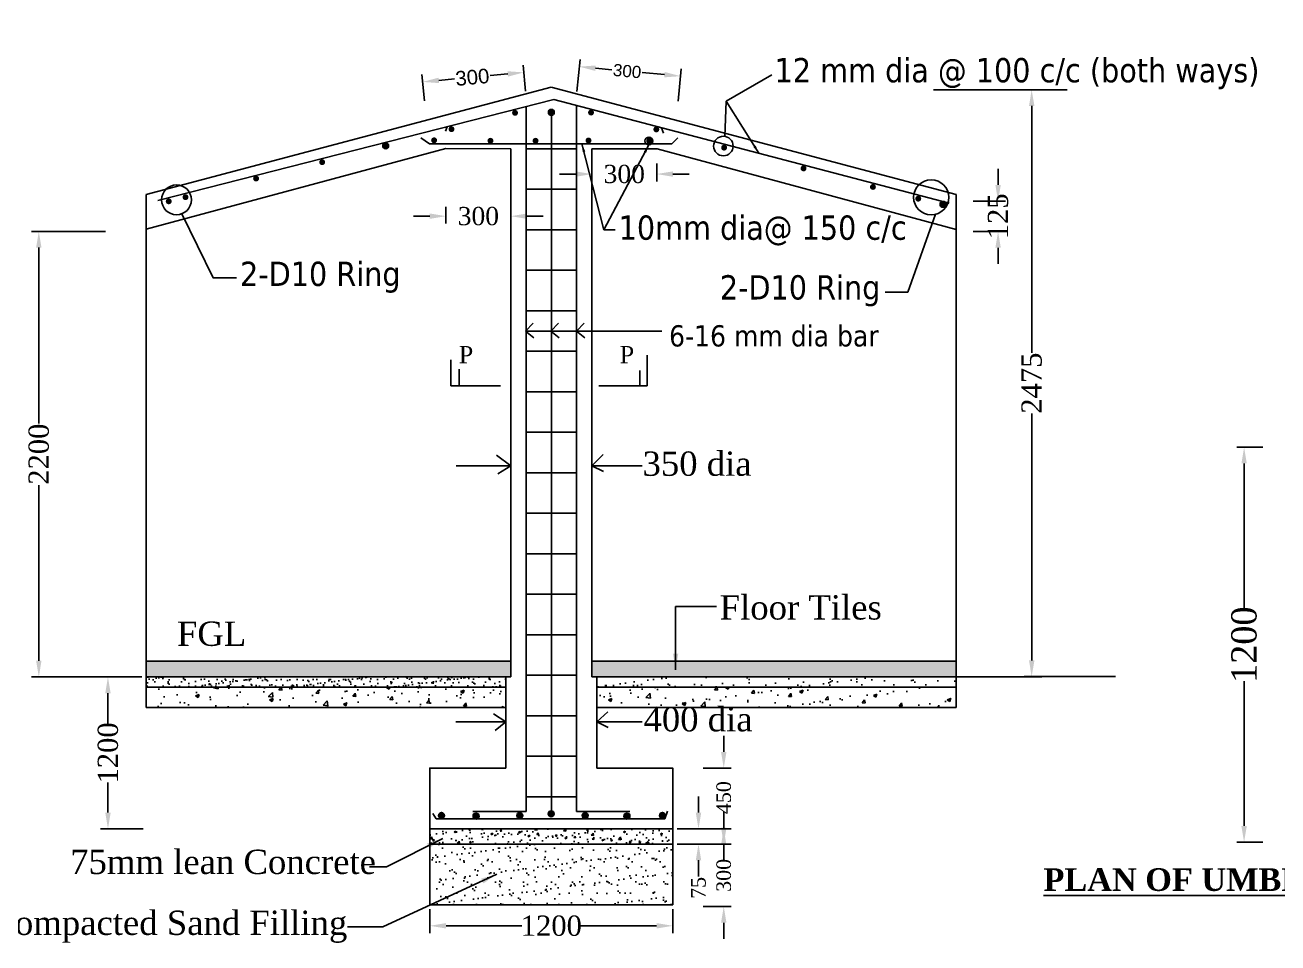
# Model space of a CAD drawing. Header units: metres. Extents: x -1354 to 3686, y -9962 to -7697.
# Drawn here: x 2947.9 to 3009.8, y -7804.3 to -7758.9 of the extents above; entities that cross this region are included whole.
import ezdxf

# ---------------------------------------------------------------- set-up
doc = ezdxf.new("R2010")
doc.units = ezdxf.units.M
doc.layers.add('sheet', color=1, linetype='Continuous', lineweight=15)
doc.styles.add('dim', font='isocp.shx')
doc.styles.get("Standard").update_dxf_attribs({"font": 'times.ttf'})
doc.dimstyles.new('Copy of STANDARD', dxfattribs={"dimtxt": 0.5, "dimasz": 0.4075, "dimexe": 0.364, "dimexo": 0.219, "dimgap": 0.09, "dimtad": 0, "dimdec": 0, "dimlfac": 1000, "dimzin": 0, "dimdsep": 46, "dimtxsty": 'Standard', "dimcen": 0.09, "dimclre": 256, "dimadec": 0, "dimazin": 0, "dimtfac": 1, "dimtdec": 0, "dimtofl": 0, "dimtmove": 0, "dimatfit": 3, "dimfxl": 1, "dimtolj": 1, "dimtzin": 0, "dimlwd": -1, "dimarcsym": 0})
doc.dimstyles.get("Standard").update_dxf_attribs({"dimtxt": 0.5, "dimasz": 0.4075, "dimexe": 0.364, "dimexo": 0.219, "dimgap": 0.09, "dimtad": 0, "dimdec": 0, "dimlfac": 1000, "dimzin": 0, "dimdsep": 46, "dimtxsty": 'Standard', "dimcen": 0.09, "dimadec": 0, "dimazin": 0, "dimtfac": 1, "dimtdec": 0, "dimtofl": 0, "dimtmove": 0, "dimatfit": 3, "dimfxl": 1, "dimtolj": 1, "dimtzin": 0, "dimarcsym": 0})
doc.dimstyles.new('STANDARD$0', dxfattribs={"dimscale": 0, "dimtxt": 8, "dimasz": 8, "dimexe": 4, "dimexo": 0, "dimgap": 2, "dimtad": 1, "dimdec": 0, "dimzin": 0, "dimdsep": 46, "dimtxsty": 'dim', "dimblk": 'DOTSMALL', "dimcen": 1, "dimclrd": 6, "dimclre": 6, "dimclrt": 256, "dimadec": 0, "dimazin": 0, "dimtfac": 1, "dimtdec": 0, "dimtix": 1, "dimtofl": 0, "dimtmove": 1, "dimatfit": 3, "dimldrblk": 'DOTSMALL', "dimfxl": 6, "dimtolj": 1, "dimtzin": 0, "dimarcsym": 0})

# ---------------------------------------------------------------- blocks, each defined once
blk = doc.blocks.new('*D918')
at = {"layer": 'Defpoints', "color": 0, "lineweight": -3}
for p in [(2952.144, -7769.123), (2948.627, -7791.123), (2953.917, -7791.123)]:
    blk.add_point(p, dxfattribs=at)
at = {"layer": 'sheet', "color": 0, "lineweight": -2}
for p, q in [((2951.925, -7769.123), (2948.263, -7769.123)), ((2948.627, -7769.923), (2948.627, -7778.599)), ((2948.627, -7790.323), (2948.627, -7781.648)), ((2953.698, -7791.123), (2948.263, -7791.123))]:
    blk.add_line(p, q, dxfattribs=at)
at = {"layer": 'sheet', "color": 0, "lineweight": -3}
for points in [[(2948.494, -7769.923), (2948.76, -7769.923), (2948.627, -7769.123)], [(2948.494, -7790.323), (2948.76, -7790.323), (2948.627, -7791.123)]]:
    blk.add_solid(points, dxfattribs=at)
at = {"layer": 'sheet', "color": 0, "lineweight": -3, "insert": (2948.627, -7780.123), "char_height": 0.5, "attachment_point": 5, "rotation": 90}
blk.add_mtext('\\A1;{\\H2x;2200}', dxfattribs=at)
blk = doc.blocks.new('*D919')
at = {"layer": 'Defpoints', "color": 0, "lineweight": -3}
for p in [(2997.656, -7762.123), (2999.627, -7762.123), (3002.008, -7791.107)]:
    blk.add_point(p, dxfattribs=at)
at = {"layer": 'sheet', "color": 0, "lineweight": -2}
for p, q in [((2999.408, -7762.123), (2997.292, -7762.123)), ((2997.656, -7762.923), (2997.656, -7775.113)), ((2997.656, -7790.307), (2997.656, -7778.117)), ((3001.789, -7791.107), (2997.292, -7791.107))]:
    blk.add_line(p, q, dxfattribs=at)
at = {"layer": 'sheet', "color": 0, "lineweight": -3}
for points in [[(2997.523, -7762.923), (2997.79, -7762.923), (2997.656, -7762.123)], [(2997.523, -7790.307), (2997.79, -7790.307), (2997.656, -7791.107)]]:
    blk.add_solid(points, dxfattribs=at)
at = {"layer": 'sheet', "color": 0, "lineweight": -3, "insert": (2997.656, -7776.615), "char_height": 0.5, "attachment_point": 5, "rotation": 90}
blk.add_mtext('\\A1;{\\H2x;2475}', dxfattribs=at)
blk = doc.blocks.new('*D920')
at = {"layer": 'Defpoints', "color": 0, "lineweight": -3}
for p in [(2994.539, -7767.627), (2995.996, -7767.627), (2994.539, -7769.127)]:
    blk.add_point(p, dxfattribs=at)
at = {"layer": 'sheet', "color": 0, "lineweight": -2}
for p, q in [((2995.996, -7766.827), (2995.996, -7766.027)), ((2994.758, -7767.627), (2996.36, -7767.627)), ((2994.758, -7769.127), (2996.36, -7769.127)), ((2995.996, -7769.927), (2995.996, -7770.727))]:
    blk.add_line(p, q, dxfattribs=at)
at = {"layer": 'sheet', "color": 0, "lineweight": -3}
for points in [[(2995.863, -7766.827), (2996.13, -7766.827), (2995.996, -7767.627)], [(2995.863, -7769.927), (2996.13, -7769.927), (2995.996, -7769.127)]]:
    blk.add_solid(points, dxfattribs=at)
at = {"layer": 'sheet', "color": 0, "lineweight": -3, "insert": (2995.996, -7768.377), "char_height": 0.5, "attachment_point": 5, "rotation": 90}
blk.add_mtext('\\A1;{\\H2x;125}', dxfattribs=at)
blk = doc.blocks.new('*D921')
at = {"layer": 'Defpoints', "color": 0, "lineweight": -3}
for p in [(2967.935, -7802.373), (2979.935, -7802.373), (2979.935, -7803.41)]:
    blk.add_point(p, dxfattribs=at)
at = {"layer": 'sheet', "color": 0, "lineweight": -2}
for p, q in [((2967.935, -7802.592), (2967.935, -7803.774)), ((2979.935, -7802.592), (2979.935, -7803.774)), ((2968.735, -7803.41), (2972.481, -7803.41)), ((2979.135, -7803.41), (2975.389, -7803.41))]:
    blk.add_line(p, q, dxfattribs=at)
at = {"layer": 'sheet', "color": 0, "lineweight": -3}
for points in [[(2968.735, -7803.277), (2968.735, -7803.544), (2967.935, -7803.41)], [(2979.135, -7803.277), (2979.135, -7803.544), (2979.935, -7803.41)]]:
    blk.add_solid(points, dxfattribs=at)
at = {"layer": 'sheet', "color": 0, "lineweight": -3, "insert": (2973.935, -7803.41), "char_height": 0.5, "attachment_point": 5}
blk.add_mtext('\\A1;{\\H2x;1200}', dxfattribs=at)
blk = doc.blocks.new('*D922')
at = {"layer": 'Defpoints', "color": 0, "lineweight": -3}
for p in [(2981.218, -7795.623), (2982.45, -7795.623), (2981.218, -7798.623)]:
    blk.add_point(p, dxfattribs=at)
at = {"layer": 'sheet', "color": 0, "lineweight": -2}
for p, q in [((2982.45, -7794.823), (2982.45, -7794.023)), ((2981.437, -7795.623), (2982.814, -7795.623)), ((2981.437, -7798.623), (2982.814, -7798.623)), ((2982.45, -7799.423), (2982.45, -7800.223))]:
    blk.add_line(p, q, dxfattribs=at)
at = {"layer": 'sheet', "color": 0, "lineweight": -3}
for points in [[(2982.317, -7794.823), (2982.583, -7794.823), (2982.45, -7795.623)], [(2982.317, -7799.423), (2982.583, -7799.423), (2982.45, -7798.623)]]:
    blk.add_solid(points, dxfattribs=at)
at = {"layer": 'sheet', "color": 0, "lineweight": -3, "insert": (2982.45, -7797.082), "char_height": 0.9, "attachment_point": 5, "rotation": 90}
blk.add_mtext('\\A1;{\\H0.8x;450}', dxfattribs=at)
blk = doc.blocks.new('*D924')
at = {"layer": 'Defpoints', "color": 0, "lineweight": -3}
for p in [(3008.145, -7779.78), (3009.286, -7779.78), (3009.286, -7799.28)]:
    blk.add_point(p, dxfattribs=at)
at = {"layer": 'sheet', "color": 0, "lineweight": -2}
for p, q in [((3009.067, -7779.78), (3007.781, -7779.78)), ((3008.145, -7780.58), (3008.145, -7787.735)), ((3008.145, -7798.48), (3008.145, -7791.324)), ((3009.067, -7799.28), (3007.781, -7799.28))]:
    blk.add_line(p, q, dxfattribs=at)
at = {"layer": 'sheet', "color": 0, "lineweight": -3}
for points in [[(3008.012, -7780.58), (3008.279, -7780.58), (3008.145, -7779.78)], [(3008.012, -7798.48), (3008.279, -7798.48), (3008.145, -7799.28)]]:
    blk.add_solid(points, dxfattribs=at)
at = {"layer": 'sheet', "color": 0, "lineweight": -3, "insert": (3008.145, -7789.53), "char_height": 0.5, "attachment_point": 5, "rotation": 90}
blk.add_mtext('\\A1;{\\H2.5x;1200}', dxfattribs=at)
blk = doc.blocks.new('*D925')
at = {"layer": 'Defpoints', "color": 0, "lineweight": -3}
for p in [(2953.935, -7791.123), (2952.042, -7798.623), (2953.995, -7798.623)]:
    blk.add_point(p, dxfattribs=at)
at = {"layer": 'sheet', "color": 0, "lineweight": -2}
for p, q in [((2953.716, -7791.123), (2951.678, -7791.123)), ((2952.042, -7791.923), (2952.042, -7793.42)), ((2952.042, -7797.823), (2952.042, -7796.327)), ((2953.776, -7798.623), (2951.678, -7798.623))]:
    blk.add_line(p, q, dxfattribs=at)
at = {"layer": 'sheet', "color": 0, "lineweight": -3}
for points in [[(2951.909, -7791.923), (2952.175, -7791.923), (2952.042, -7791.123)], [(2951.909, -7797.823), (2952.175, -7797.823), (2952.042, -7798.623)]]:
    blk.add_solid(points, dxfattribs=at)
at = {"layer": 'sheet', "color": 0, "lineweight": -3, "insert": (2952.042, -7794.873), "char_height": 0.5, "attachment_point": 5, "rotation": 90}
blk.add_mtext('\\A1;{\\H2x;1200}', dxfattribs=at)
blk = doc.blocks.new('*D926')
at = {"layer": 'Defpoints', "color": 0, "lineweight": -3}
for p in [(2981.244, -7799.372), (2982.45, -7799.372), (2981.218, -7802.461)]:
    blk.add_point(p, dxfattribs=at)
at = {"layer": 'sheet', "color": 0, "lineweight": -2}
for p, q in [((2982.45, -7798.572), (2982.45, -7797.772)), ((2981.463, -7799.372), (2982.814, -7799.372)), ((2981.437, -7802.461), (2982.814, -7802.461)), ((2982.45, -7803.261), (2982.45, -7804.061))]:
    blk.add_line(p, q, dxfattribs=at)
at = {"layer": 'sheet', "color": 0, "lineweight": -3}
for points in [[(2982.317, -7798.572), (2982.583, -7798.572), (2982.45, -7799.372)], [(2982.317, -7803.261), (2982.583, -7803.261), (2982.45, -7802.461)]]:
    blk.add_solid(points, dxfattribs=at)
at = {"layer": 'sheet', "color": 0, "lineweight": -3, "insert": (2982.45, -7800.92), "char_height": 0.9, "attachment_point": 5, "rotation": 90}
blk.add_mtext('\\A1;{\\H0.8x;300}', dxfattribs=at)
blk = doc.blocks.new('*D928')
at = {"layer": 'Defpoints', "color": 0, "lineweight": -3}
for p in [(2979.931, -7798.623), (2979.931, -7799.373), (2981.203, -7799.373)]:
    blk.add_point(p, dxfattribs=at)
at = {"layer": 'sheet', "color": 0, "lineweight": -2}
for p, q in [((2981.203, -7797.823), (2981.203, -7797.023)), ((2980.15, -7798.623), (2981.567, -7798.623)), ((2980.15, -7799.373), (2981.567, -7799.373)), ((2981.203, -7800.173), (2981.203, -7800.973))]:
    blk.add_line(p, q, dxfattribs=at)
at = {"layer": 'sheet', "color": 0, "lineweight": -3}
for points in [[(2981.069, -7797.823), (2981.336, -7797.823), (2981.203, -7798.623)], [(2981.069, -7800.173), (2981.336, -7800.173), (2981.203, -7799.373)]]:
    blk.add_solid(points, dxfattribs=at)
at = {"layer": 'sheet', "color": 0, "lineweight": -3, "insert": (2981.203, -7801.54), "char_height": 0.9, "attachment_point": 5, "rotation": 90}
blk.add_mtext('\\A1;{\\H0.8x;75}', dxfattribs=at)
blk = doc.blocks.new('*D929')
at = {"layer": 'Defpoints', "color": 0, "lineweight": -3}
for p in [(2980.319, -7761.456), (2975.183, -7762.438), (2980.183, -7762.907)]:
    blk.add_point(p, dxfattribs=at)
at = {"layer": 'sheet', "color": 0, "lineweight": -2}
for p, q in [((2975.203, -7762.22), (2975.353, -7760.625)), ((2976.115, -7761.062), (2976.93, -7761.138)), ((2979.522, -7761.381), (2978.427, -7761.279)), ((2980.203, -7762.689), (2980.353, -7761.094))]:
    blk.add_line(p, q, dxfattribs=at)
at = {"layer": 'sheet', "color": 0, "lineweight": -3}
for points in [[(2976.128, -7760.929), (2976.103, -7761.195), (2975.319, -7760.987)], [(2979.535, -7761.249), (2979.51, -7761.514), (2980.319, -7761.456)]]:
    blk.add_solid(points, dxfattribs=at)
at = {"layer": 'sheet', "color": 0, "lineweight": -3, "insert": (2977.679, -7761.208), "char_height": 0.9, "attachment_point": 5, "rotation": 354.64443}
blk.add_mtext('\\A1;{\\fArial|b0|i0|c0|p34;\\H0.6667x;300}', dxfattribs=at)
blk = doc.blocks.new('*D930')
at = {"layer": 'Defpoints', "color": 0, "lineweight": -3}
for p in [(2972.578, -7761.271), (2972.685, -7762.42), (2967.685, -7762.888)]:
    blk.add_point(p, dxfattribs=at)
at = {"layer": 'sheet', "color": 0, "lineweight": -2}
for p, q in [((2967.665, -7762.67), (2967.544, -7761.376)), ((2971.781, -7761.346), (2970.916, -7761.427)), ((2972.665, -7762.202), (2972.544, -7760.909)), ((2968.374, -7761.664), (2969.156, -7761.591))]:
    blk.add_line(p, q, dxfattribs=at)
at = {"layer": 'sheet', "color": 0, "lineweight": -3}
for points in [[(2971.769, -7761.213), (2971.793, -7761.478), (2972.578, -7761.271)], [(2968.362, -7761.531), (2968.386, -7761.797), (2967.578, -7761.739)]]:
    blk.add_solid(points, dxfattribs=at)
at = {"layer": 'sheet', "color": 0, "lineweight": -3, "insert": (2970.036, -7761.509), "char_height": 0.9, "attachment_point": 5, "rotation": 5.33945}
blk.add_mtext('\\A1;{\\fArial|b0|i0|c0|p34;\\H0.8x;300}', dxfattribs=at)
blk = doc.blocks.new('*D959')
at = {"layer": 'Defpoints', "color": 0, "lineweight": -3}
for p in [(2968.731, -7767.693), (2971.935, -7767.634), (2968.731, -7768.369)]:
    blk.add_point(p, dxfattribs=at)
at = {"layer": 'sheet', "color": 0, "lineweight": -2}
for p, q in [((2968.731, -7767.912), (2968.731, -7768.733)), ((2971.935, -7767.853), (2971.935, -7768.733)), ((2967.931, -7768.369), (2967.131, -7768.369)), ((2972.735, -7768.369), (2973.535, -7768.369))]:
    blk.add_line(p, q, dxfattribs=at)
at = {"layer": 'sheet', "color": 0, "lineweight": -3}
for points in [[(2967.931, -7768.236), (2967.931, -7768.502), (2968.731, -7768.369)], [(2972.735, -7768.236), (2972.735, -7768.502), (2971.935, -7768.369)]]:
    blk.add_solid(points, dxfattribs=at)
at = {"layer": 'sheet', "color": 0, "lineweight": -3, "insert": (2970.333, -7768.369), "char_height": 0.9, "attachment_point": 5}
blk.add_mtext('\\A1;300', dxfattribs=at)
blk = doc.blocks.new('*D960')
at = {"layer": 'Defpoints', "color": 0, "lineweight": -3}
for p in [(2975.935, -7765.614), (2979.139, -7765.556), (2975.935, -7766.29)]:
    blk.add_point(p, dxfattribs=at)
at = {"layer": 'sheet', "color": 0, "lineweight": -2}
for p, q in [((2975.135, -7766.29), (2974.335, -7766.29)), ((2975.935, -7765.833), (2975.935, -7766.654)), ((2979.139, -7765.775), (2979.139, -7766.654)), ((2979.939, -7766.29), (2980.739, -7766.29))]:
    blk.add_line(p, q, dxfattribs=at)
at = {"layer": 'sheet', "color": 0, "lineweight": -3}
for points in [[(2975.135, -7766.157), (2975.135, -7766.424), (2975.935, -7766.29)], [(2979.939, -7766.157), (2979.939, -7766.424), (2979.139, -7766.29)]]:
    blk.add_solid(points, dxfattribs=at)
at = {"layer": 'sheet', "color": 0, "lineweight": -3, "insert": (2977.537, -7766.29), "char_height": 0.9, "attachment_point": 5}
blk.add_mtext('\\A1;300', dxfattribs=at)

msp = doc.modelspace()

# ---------------------------------------------------------------- hatches: boundary and pattern name
at = {"lineweight": -3, "ltscale": 0.2}
h = msp.add_hatch(dxfattribs=at)
h.set_pattern_fill('AR-SAND', color=0, scale=0.01, style=0)
h.set_pattern_definition([(37.5, (3700.79625, -7296.3686), (-0.01600031, 0.48941324), [0, -0.38608, 0, -0.4318, 0, -0.41275]), (7.5, (3700.79625, -7296.3686), (0.4495233, 0.7168251), [0, -0.20828, 0, -0.34798, 0, -0.13335]), (327.5, (3700.48383, -7296.3686), (0.79099237, 0.00143718), [0, -0.127, 0, -0.4572, 0, -0.5969]), (317.5, (3700.4838, -7296.3686), (0.76355645, 0.2229293), [0, -0.0635, 0, -0.29972, 0, -0.3429])])
h.paths.add_polyline_path([(2971.684793, -7791.123366), (2970.494692, -7791.123366), (2953.934793, -7791.123366), (2953.934793, -7791.626158), (2971.684793, -7791.626158)])
h = msp.add_hatch(dxfattribs=at)
h.set_pattern_fill('AR-CONC', color=0, scale=0.01, style=0)
h.set_pattern_definition([(50, (3700.7962, -7296.3686), (1.8218467, -0.1593909), [0.1905, -2.0955]), (355, (3700.7962, -7296.3686), (-0.3524283, 1.9105664), [0.1524, -1.6764]), (100.451, (3700.948, -7296.3819), (1.469425, 1.751167), [0.1619, -1.7809]), (46.1842, (3700.7962, -7295.8606), (2.7107904, -0.420423), [0.28575, -3.14325]), (96.6356, (3701.0221, -7295.8956), (2.374042, 2.4742556), [0.24285, -2.67135]), (351.184, (3700.7962, -7295.8606), (2.374046, 2.474251), [0.2286, -2.5146]), (21, (3701.0502, -7295.9876), (1.5161488, -1.0226552), [0.1905, -2.0955]), (326, (3701.0502, -7295.9876), (0.6180203, 1.8418797), [0.1524, -1.6764]), (71.4514, (3701.1766, -7296.0728), (2.134165, 0.8192286), [0.1619, -1.7809]), (37.5, (3700.79625, -7296.3686), (0.03088603, 0.8455504), [0, -1.65608, 0, -1.7018, 0, -1.68275]), (7.5, (3700.79625, -7296.3686), (0.6681966, 1.00180575), [0, -0.97028, 0, -1.61798, 0, -0.64135]), (327.5, (3700.2298, -7296.3686), (1.35590595, -0.05728744), [0, -0.635, 0, -1.9812, 0, -2.6289]), (317.5, (3699.9758, -7296.3686), (1.4812918, 0.2542649), [0, -0.8255, 0, -1.31572, 0, -1.8669])])
h.paths.add_polyline_path([(2953.934793, -7792.632158), (2971.684793, -7792.632158), (2971.684793, -7791.626158), (2953.934793, -7791.626158)])
h.paths.add_polyline_path([(2976.184793, -7791.626158), (2976.184793, -7792.632158), (2993.934793, -7792.632158), (2993.934793, -7791.626158)])
h = msp.add_hatch(dxfattribs=at)
h.set_pattern_fill('AR-SAND', color=0, scale=0.02, style=0)
h.set_pattern_definition([(37.5, (3700.79625, -7296.3686), (-0.0320006, 0.9788265), [0, -0.77216, 0, -0.8636, 0, -0.8255]), (7.5, (3700.7962, -7296.3686), (0.8990466, 1.4336502), [0, -0.41656, 0, -0.69596, 0, -0.2667]), (327.5, (3700.1714, -7296.3686), (1.5819847, 0.0028744), [0, -0.254, 0, -0.9144, 0, -1.1938]), (317.5, (3700.1714, -7296.3686), (1.527113, 0.4458586), [0, -0.127, 0, -0.59944, 0, -0.6858])])
h.paths.add_polyline_path([(2976.184793, -7791.123366), (2976.184793, -7791.626158), (2993.934793, -7791.626158), (2993.934793, -7791.123366)])
at = {"layer": 'sheet', "lineweight": -3}
h = msp.add_hatch(dxfattribs=at)
h.set_pattern_fill('AR-HBONE', color=0, scale=0.005, style=0)
h.set_pattern_definition([(45, (-72068.6225, -79477.04206), (7e-17, 0.7184204897), [1.524, -0.508]), (135, (-72068.2633, -79476.68285), (7e-17, 0.7184204897), [1.524, -0.508])])
h.paths.add_polyline_path([(2993.934793, -7790.337148), (2975.934793, -7790.337148), (2975.934793, -7791.123366), (2993.934793, -7791.123366)])
h.paths.add_polyline_path([(2971.934793, -7790.337148), (2953.934793, -7790.337148), (2953.934793, -7791.123366), (2971.934793, -7791.123366)])
h.paths.add_polyline_path([(3002.213559, -7749.380606), (3020.062181, -7749.380606), (3020.062181, -7748.623233), (3002.213559, -7748.623233)])
h = msp.add_hatch(color=0, dxfattribs=at)
h.paths.add_polyline_path([(2972.143298, -7763.268234), (2971.996761, -7763.268234, 0.414213562), (2972.143298, -7763.414772)])
h.paths.add_polyline_path([(2972.143298, -7763.121697, 0.414213562), (2971.996761, -7763.268234), (2972.143298, -7763.268234)])
h.paths.add_polyline_path([(2972.143298, -7763.121697), (2972.143298, -7763.268234), (2972.289836, -7763.268234, 0.414213562)])
h.paths.add_polyline_path([(2972.289836, -7763.268234), (2972.143298, -7763.268234), (2972.143298, -7763.414772, 0.414213562)])
h = msp.add_hatch(color=0, dxfattribs=at)
h.paths.add_polyline_path([(2973.935675, -7763.240356), (2973.789137, -7763.240356, 0.414213562), (2973.935675, -7763.386894)])
h.paths.add_polyline_path([(2973.935675, -7763.093818, 0.414213562), (2973.789137, -7763.240356), (2973.935675, -7763.240356)])
h.paths.add_polyline_path([(2973.935675, -7763.093818), (2973.935675, -7763.240356), (2974.082213, -7763.240356, 0.414213562)])
h.paths.add_polyline_path([(2974.082213, -7763.240356), (2973.935675, -7763.240356), (2973.935675, -7763.386894, 0.414213562)])
h = msp.add_hatch(color=0, dxfattribs=at)
h.paths.add_polyline_path([(2975.896568, -7763.253019), (2975.75003, -7763.253019, 0.414213562), (2975.896568, -7763.399557)])
h.paths.add_polyline_path([(2975.896568, -7763.106482, 0.414213562), (2975.75003, -7763.253019), (2975.896568, -7763.253019)])
h.paths.add_polyline_path([(2975.896568, -7763.106482), (2975.896568, -7763.253019), (2976.043105, -7763.253019, 0.414213562)])
h.paths.add_polyline_path([(2976.043105, -7763.253019), (2975.896568, -7763.253019), (2975.896568, -7763.399557, 0.414213562)])
h = msp.add_hatch(color=0, dxfattribs=at)
h.paths.add_polyline_path([(2968.14686, -7764.622523), (2968.000322, -7764.622523, 0.414213562), (2968.14686, -7764.76906)])
h.paths.add_polyline_path([(2968.14686, -7764.475985, 0.414213562), (2968.000322, -7764.622523), (2968.14686, -7764.622523)])
h.paths.add_polyline_path([(2968.14686, -7764.475985), (2968.14686, -7764.622523), (2968.293398, -7764.622523, 0.414213562)])
h.paths.add_polyline_path([(2968.293398, -7764.622523), (2968.14686, -7764.622523), (2968.14686, -7764.76906, 0.414213562)])
h = msp.add_hatch(color=0, dxfattribs=at)
h.paths.add_polyline_path([(2969.00552, -7764.071021), (2968.858982, -7764.071021, 0.414213562), (2969.00552, -7764.217559)])
h.paths.add_polyline_path([(2969.00552, -7763.924483, 0.414213562), (2968.858982, -7764.071021), (2969.00552, -7764.071021)])
h.paths.add_polyline_path([(2969.00552, -7763.924483), (2969.00552, -7764.071021), (2969.152058, -7764.071021, 0.414213562)])
h.paths.add_polyline_path([(2969.152058, -7764.071021), (2969.00552, -7764.071021), (2969.00552, -7764.217559, 0.414213562)])
h = msp.add_hatch(color=0, dxfattribs=at)
h.paths.add_polyline_path([(2979.121173, -7764.083724), (2978.974635, -7764.083724, 0.414213562), (2979.121173, -7764.230262)])
h.paths.add_polyline_path([(2979.121173, -7763.937186, 0.414213562), (2978.974635, -7764.083724), (2979.121173, -7764.083724)])
h.paths.add_polyline_path([(2979.121173, -7763.937186), (2979.121173, -7764.083724), (2979.267711, -7764.083724, 0.414213562)])
h.paths.add_polyline_path([(2979.267711, -7764.083724), (2979.121173, -7764.083724), (2979.121173, -7764.230262, 0.414213562)])
h = msp.add_hatch(color=0, dxfattribs=at)
h.paths.add_polyline_path([(2965.745876, -7764.903163), (2965.599339, -7764.903163, 0.414213562), (2965.745876, -7765.049701)])
h.paths.add_polyline_path([(2965.745876, -7764.756626, 0.414213562), (2965.599339, -7764.903163), (2965.745876, -7764.903163)])
h.paths.add_polyline_path([(2965.745876, -7764.756626), (2965.745876, -7764.903163), (2965.892414, -7764.903163, 0.414213562)])
h.paths.add_polyline_path([(2965.892414, -7764.903163), (2965.745876, -7764.903163), (2965.745876, -7765.049701, 0.414213562)])
h = msp.add_hatch(color=0, dxfattribs=at)
h.paths.add_polyline_path([(2970.929305, -7764.646013), (2970.782767, -7764.646013, 0.414213562), (2970.929305, -7764.792551)])
h.paths.add_polyline_path([(2970.929305, -7764.499476, 0.414213562), (2970.782767, -7764.646013), (2970.929305, -7764.646013)])
h.paths.add_polyline_path([(2970.929305, -7764.499476), (2970.929305, -7764.646013), (2971.075843, -7764.646013, 0.414213562)])
h.paths.add_polyline_path([(2971.075843, -7764.646013), (2970.929305, -7764.646013), (2970.929305, -7764.792551, 0.414213562)])
h = msp.add_hatch(color=0, dxfattribs=at)
h.paths.add_polyline_path([(2973.156822, -7764.646056), (2973.010285, -7764.646056, 0.414213562), (2973.156822, -7764.792593)])
h.paths.add_polyline_path([(2973.156822, -7764.499518, 0.414213562), (2973.010285, -7764.646056), (2973.156822, -7764.646056)])
h.paths.add_polyline_path([(2973.156822, -7764.499518), (2973.156822, -7764.646056), (2973.30336, -7764.646056, 0.414213562)])
h.paths.add_polyline_path([(2973.30336, -7764.646056), (2973.156822, -7764.646056), (2973.156822, -7764.792593, 0.414213562)])
h = msp.add_hatch(color=0, dxfattribs=at)
h.paths.add_polyline_path([(2975.773317, -7764.631957), (2975.626779, -7764.631957, 0.414213562), (2975.773317, -7764.778495)])
h.paths.add_polyline_path([(2975.773317, -7764.485419, 0.414213562), (2975.626779, -7764.631957), (2975.773317, -7764.631957)])
h.paths.add_polyline_path([(2975.773317, -7764.485419), (2975.773317, -7764.631957), (2975.919855, -7764.631957, 0.414213562)])
h.paths.add_polyline_path([(2975.919855, -7764.631957), (2975.773317, -7764.631957), (2975.773317, -7764.778495, 0.414213562)])
h = msp.add_hatch(color=0, dxfattribs=at)
h.paths.add_polyline_path([(2978.767104, -7764.645377), (2978.620566, -7764.645377, 0.414213562), (2978.767104, -7764.791915)])
h.paths.add_polyline_path([(2978.767104, -7764.49884, 0.414213562), (2978.620566, -7764.645377), (2978.767104, -7764.645377)])
h.paths.add_polyline_path([(2978.767104, -7764.49884), (2978.767104, -7764.645377), (2978.913642, -7764.645377, 0.414213562)])
h.paths.add_polyline_path([(2978.913642, -7764.645377), (2978.767104, -7764.645377), (2978.767104, -7764.791915, 0.414213562)])
h = msp.add_hatch(color=0, dxfattribs=at)
h.paths.add_polyline_path([(2982.467156, -7764.985665), (2982.320618, -7764.985665, 0.414213562), (2982.467156, -7765.132203)])
h.paths.add_polyline_path([(2982.467156, -7764.839128, 0.414213562), (2982.320618, -7764.985665), (2982.467156, -7764.985665)])
h.paths.add_polyline_path([(2982.467156, -7764.839128), (2982.467156, -7764.985665), (2982.613693, -7764.985665, 0.414213562)])
h.paths.add_polyline_path([(2982.613693, -7764.985665), (2982.467156, -7764.985665), (2982.467156, -7765.132203, 0.414213562)])
h = msp.add_hatch(color=0, dxfattribs=at)
h.paths.add_polyline_path([(2962.619674, -7765.702249), (2962.473136, -7765.702249, 0.414213562), (2962.619674, -7765.848786)])
h.paths.add_polyline_path([(2962.619674, -7765.555711, 0.414213562), (2962.473136, -7765.702249), (2962.619674, -7765.702249)])
h.paths.add_polyline_path([(2962.619674, -7765.555711), (2962.619674, -7765.702249), (2962.766211, -7765.702249, 0.414213562)])
h.paths.add_polyline_path([(2962.766211, -7765.702249), (2962.619674, -7765.702249), (2962.619674, -7765.848786, 0.414213562)])
h = msp.add_hatch(color=0, dxfattribs=at)
h.paths.add_polyline_path([(2986.388881, -7766.009933), (2986.242343, -7766.009933, 0.414213562), (2986.388881, -7766.156471)])
h.paths.add_polyline_path([(2986.388881, -7765.863396, 0.414213562), (2986.242343, -7766.009933), (2986.388881, -7766.009933)])
h.paths.add_polyline_path([(2986.388881, -7765.863396), (2986.388881, -7766.009933), (2986.535419, -7766.009933, 0.414213562)])
h.paths.add_polyline_path([(2986.535419, -7766.009933), (2986.388881, -7766.009933), (2986.388881, -7766.156471, 0.414213562)])
h = msp.add_hatch(color=0, dxfattribs=at)
h.paths.add_polyline_path([(2959.355828, -7766.509675), (2959.20929, -7766.509675, 0.414213562), (2959.355828, -7766.656213)])
h.paths.add_polyline_path([(2959.355828, -7766.363138, 0.414213562), (2959.20929, -7766.509675), (2959.355828, -7766.509675)])
h.paths.add_polyline_path([(2959.355828, -7766.363138), (2959.355828, -7766.509675), (2959.502366, -7766.509675, 0.414213562)])
h.paths.add_polyline_path([(2959.502366, -7766.509675), (2959.355828, -7766.509675), (2959.355828, -7766.656213, 0.414213562)])
h = msp.add_hatch(color=0, dxfattribs=at)
h.paths.add_polyline_path([(2989.817434, -7766.925859), (2989.670896, -7766.925859, 0.414213562), (2989.817434, -7767.072396)])
h.paths.add_polyline_path([(2989.817434, -7766.779321, 0.414213562), (2989.670896, -7766.925859), (2989.817434, -7766.925859)])
h.paths.add_polyline_path([(2989.817434, -7766.779321), (2989.817434, -7766.925859), (2989.963971, -7766.925859, 0.414213562)])
h.paths.add_polyline_path([(2989.963971, -7766.925859), (2989.817434, -7766.925859), (2989.817434, -7767.072396, 0.414213562)])
h = msp.add_hatch(color=0, dxfattribs=at)
h.paths.add_polyline_path([(2955.041935, -7767.636311), (2954.895397, -7767.636311, 0.414213562), (2955.041935, -7767.782849)])
h.paths.add_polyline_path([(2955.041935, -7767.489774, 0.414213562), (2954.895397, -7767.636311), (2955.041935, -7767.636311)])
h.paths.add_polyline_path([(2955.041935, -7767.489774), (2955.041935, -7767.636311), (2955.188472, -7767.636311, 0.414213562)])
h.paths.add_polyline_path([(2955.188472, -7767.636311), (2955.041935, -7767.636311), (2955.041935, -7767.782849, 0.414213562)])
h = msp.add_hatch(color=0, dxfattribs=at)
h.paths.add_polyline_path([(2955.871051, -7767.431651), (2955.724513, -7767.431651, 0.414213562), (2955.871051, -7767.578188)])
h.paths.add_polyline_path([(2955.871051, -7767.285113, 0.414213562), (2955.724513, -7767.431651), (2955.871051, -7767.431651)])
h.paths.add_polyline_path([(2955.871051, -7767.285113), (2955.871051, -7767.431651), (2956.017588, -7767.431651, 0.414213562)])
h.paths.add_polyline_path([(2956.017588, -7767.431651), (2955.871051, -7767.431651), (2955.871051, -7767.578188, 0.414213562)])
h = msp.add_hatch(color=0, dxfattribs=at)
h.paths.add_polyline_path([(2992.055064, -7767.505655), (2991.908526, -7767.505655, 0.414213562), (2992.055064, -7767.652193)])
h.paths.add_polyline_path([(2992.055064, -7767.359117, 0.414213562), (2991.908526, -7767.505655), (2992.055064, -7767.505655)])
h.paths.add_polyline_path([(2992.055064, -7767.359117), (2992.055064, -7767.505655), (2992.201602, -7767.505655, 0.414213562)])
h.paths.add_polyline_path([(2992.201602, -7767.505655), (2992.055064, -7767.505655), (2992.055064, -7767.652193, 0.414213562)])
h = msp.add_hatch(color=0, dxfattribs=at)
h.paths.add_polyline_path([(2993.275845, -7767.784182), (2993.129307, -7767.784182, 0.414213562), (2993.275845, -7767.93072)])
h.paths.add_polyline_path([(2993.275845, -7767.637644, 0.414213562), (2993.129307, -7767.784182), (2993.275845, -7767.784182)])
h.paths.add_polyline_path([(2993.275845, -7767.637644), (2993.275845, -7767.784182), (2993.422383, -7767.784182, 0.414213562)])
h.paths.add_polyline_path([(2993.422383, -7767.784182), (2993.275845, -7767.784182), (2993.275845, -7767.93072, 0.414213562)])
h = msp.add_hatch(color=0, dxfattribs=at)
h.paths.add_polyline_path([(2968.513723, -7797.960123), (2968.367185, -7797.960123, 0.414213562), (2968.513723, -7798.10666)])
h.paths.add_polyline_path([(2968.513723, -7797.813585, 0.414213562), (2968.367185, -7797.960123), (2968.513723, -7797.960123)])
h.paths.add_polyline_path([(2968.513723, -7797.813585), (2968.513723, -7797.960123), (2968.660261, -7797.960123, 0.414213562)])
h.paths.add_polyline_path([(2968.660261, -7797.960123), (2968.513723, -7797.960123), (2968.513723, -7798.10666, 0.414213562)])
h = msp.add_hatch(color=0, dxfattribs=at)
h.paths.add_polyline_path([(2970.218178, -7797.9912), (2970.07164, -7797.9912, 0.414213562), (2970.218178, -7798.137738)])
h.paths.add_polyline_path([(2970.218178, -7797.844663, 0.414213562), (2970.07164, -7797.9912), (2970.218178, -7797.9912)])
h.paths.add_polyline_path([(2970.218178, -7797.844663), (2970.218178, -7797.9912), (2970.364715, -7797.9912, 0.414213562)])
h.paths.add_polyline_path([(2970.364715, -7797.9912), (2970.218178, -7797.9912), (2970.218178, -7798.137738, 0.414213562)])
h = msp.add_hatch(color=0, dxfattribs=at)
h.paths.add_polyline_path([(2972.375573, -7797.960123), (2972.229035, -7797.960123, 0.414213562), (2972.375573, -7798.10666)])
h.paths.add_polyline_path([(2972.375573, -7797.813585, 0.414213562), (2972.229035, -7797.960123), (2972.375573, -7797.960123)])
h.paths.add_polyline_path([(2972.375573, -7797.813585), (2972.375573, -7797.960123), (2972.522111, -7797.960123, 0.414213562)])
h.paths.add_polyline_path([(2972.522111, -7797.960123), (2972.375573, -7797.960123), (2972.375573, -7798.10666, 0.414213562)])
h = msp.add_hatch(color=0, dxfattribs=at)
h.paths.add_polyline_path([(2973.92786, -7797.87611), (2973.781322, -7797.87611, 0.414213562), (2973.92786, -7798.022648)])
h.paths.add_polyline_path([(2973.92786, -7797.729573, 0.414213562), (2973.781322, -7797.87611), (2973.92786, -7797.87611)])
h.paths.add_polyline_path([(2973.92786, -7797.729573), (2973.92786, -7797.87611), (2974.074398, -7797.87611, 0.414213562)])
h.paths.add_polyline_path([(2974.074398, -7797.87611), (2973.92786, -7797.87611), (2973.92786, -7798.022648, 0.414213562)])
h = msp.add_hatch(color=0, dxfattribs=at)
h.paths.add_polyline_path([(2975.605844, -7797.97122), (2975.459306, -7797.97122, 0.414213562), (2975.605844, -7798.117758)])
h.paths.add_polyline_path([(2975.605844, -7797.824682, 0.414213562), (2975.459306, -7797.97122), (2975.605844, -7797.97122)])
h.paths.add_polyline_path([(2975.605844, -7797.824682), (2975.605844, -7797.97122), (2975.752382, -7797.97122, 0.414213562)])
h.paths.add_polyline_path([(2975.752382, -7797.97122), (2975.605844, -7797.97122), (2975.605844, -7798.117758, 0.414213562)])
h = msp.add_hatch(color=0, dxfattribs=at)
h.paths.add_polyline_path([(2977.669884, -7797.991937), (2977.523346, -7797.991937, 0.414213562), (2977.669884, -7798.138474)])
h.paths.add_polyline_path([(2977.669884, -7797.845399, 0.414213562), (2977.523346, -7797.991937), (2977.669884, -7797.991937)])
h.paths.add_polyline_path([(2977.669884, -7797.845399), (2977.669884, -7797.991937), (2977.816421, -7797.991937, 0.414213562)])
h.paths.add_polyline_path([(2977.816421, -7797.991937), (2977.669884, -7797.991937), (2977.669884, -7798.138474, 0.414213562)])
h = msp.add_hatch(color=0, dxfattribs=at)
h.paths.add_polyline_path([(2979.420363, -7797.960859), (2979.273825, -7797.960859, 0.414213562), (2979.420363, -7798.107397)])
h.paths.add_polyline_path([(2979.420363, -7797.814321, 0.414213562), (2979.273825, -7797.960859), (2979.420363, -7797.960859)])
h.paths.add_polyline_path([(2979.420363, -7797.814321), (2979.420363, -7797.960859), (2979.566901, -7797.960859, 0.414213562)])
h.paths.add_polyline_path([(2979.566901, -7797.960859), (2979.420363, -7797.960859), (2979.420363, -7798.107397, 0.414213562)])
h = msp.add_hatch(dxfattribs=at)
h.set_pattern_fill('AR-CONC', color=0, scale=0.005, style=0)
h.set_pattern_definition([(50, (2967.9348, -7799.3734), (0.910923, -0.079695), [0.09525, -1.04775]), (355, (2967.9348, -7799.3734), (-0.176214, 0.95528), [0.0762, -0.8382]), (100.451, (2968.0107, -7799.38), (0.73471, 0.875583), [0.08095, -0.89045]), (46.184, (2967.9348, -7799.1194), (1.3554, -0.21021), [0.14288, -1.57163]), (96.636, (2968.0477, -7799.1369), (1.18702, 1.23713), [0.12142, -1.33567]), (351.184, (2967.9348, -7799.1194), (1.18702, 1.23713), [0.1143, -1.2573]), (21, (2968.0618, -7799.1829), (0.758074, -0.511328), [0.09525, -1.04775]), (326, (2968.0618, -7799.1829), (0.30901, 0.92094), [0.0762, -0.8382]), (71.451, (2968.125, -7799.2255), (1.06708, 0.409614), [0.08095, -0.89045]), (37.5, (2967.9348, -7799.37337), (0.015443, 0.422775), [0, -0.82804, 0, -0.8509, 0, -0.841375]), (7.5, (2967.9348, -7799.37337), (0.334098, 0.500903), [0, -0.48514, 0, -0.80899, 0, -0.320675]), (327.5, (2967.65158, -7799.37337), (0.677953, -0.028644), [0, -0.3175, 0, -0.9906, 0, -1.31445]), (317.5, (2967.5246, -7799.37337), (0.740646, 0.127132), [0, -0.41275, 0, -0.65786, 0, -0.93345])])
h.paths.add_polyline_path([(2979.934793, -7798.623366), (2967.934793, -7798.623366), (2967.934793, -7799.373366), (2979.934793, -7799.373366)])
h = msp.add_hatch(dxfattribs=at)
h.set_pattern_fill('AR-SAND', color=0, scale=0.0175, style=0)
h.set_pattern_definition([(37.5, (2967.9348, -7802.3734), (-0.028, 0.856473), [0, -0.67564, 0, -0.75565, 0, -0.722313]), (7.5, (2967.9348, -7802.3734), (0.78667, 1.25444), [0, -0.36449, 0, -0.608965, 0, -0.233363]), (327.5, (2967.38806, -7802.3734), (1.384237, 0.002515), [0, -0.22225, 0, -0.8001, 0, -1.044575]), (317.5, (2967.388, -7802.3734), (1.33622, 0.39013), [0, -0.111125, 0, -0.52451, 0, -0.600075])])
h.paths.add_polyline_path([(2967.934793, -7799.373366), (2967.934793, -7802.373366), (2979.934793, -7802.373366), (2979.934793, -7799.373366)])

# ---------------------------------------------------------------- linework, layer by layer
at = {"color": 0, "lineweight": -3, "ltscale": 0.2}
for p, q in [((2968.787233, -7763.956279), (2968.712263, -7764.177176)), ((2979.36886, -7764.000806), (2979.471933, -7764.275913)), ((2967.915517, -7764.797143), (2967.495908, -7764.508193)), ((2967.915517, -7764.797143), (2979.882573, -7764.797143)), ((2971.934793, -7765.03859), (2968.731064, -7765.033689)), ((2979.882573, -7764.797143), (2980.187085, -7764.496283)), ((2953.934793, -7769.016924), (2953.934793, -7791.123366)), ((2993.934793, -7769.023475), (2993.934793, -7791.123366)), ((2971.934793, -7780.699474), (2971.235204, -7780.171847)), ((2975.934793, -7780.699474), (2976.496395, -7780.145049)), ((2971.934793, -7780.699474), (2969.230433, -7780.699474)), ((2971.934793, -7780.699474), (2971.300539, -7781.093683)), ((2975.934793, -7780.699474), (2978.427854, -7780.699474)), ((2975.934793, -7780.699474), (2976.509372, -7780.981001)), ((2953.934793, -7790.337148), (2971.934793, -7790.337148)), ((2975.934793, -7790.337148), (2993.934793, -7790.337148)), ((2953.934793, -7791.123366), (2953.934793, -7792.632158)), ((2993.934793, -7791.123366), (2993.934793, -7792.632158))]:
    msp.add_line(p, q, dxfattribs=at)
msp.add_lwpolyline([(2992.910902, -7768.275591), (2991.538985, -7772.11462), (2990.425102, -7772.11462)], dxfattribs=at)
msp.add_circle((2978.752676, -7764.655672), 0.194424, dxfattribs=at)
at = {"layer": 'sheet', "color": 0, "lineweight": -3}
for p, q in [((2982.564597, -7762.682018), (2984.827755, -7761.382039)), ((2973.935618, -7762.005044), (2953.934793, -7767.292848)), ((2993.934793, -7767.299086), (2973.935618, -7762.005044)), ((2954.508699, -7767.596138), (2974.066085, -7762.610603)), ((2974.066085, -7762.610603), (2993.589154, -7767.728873)), ((2992.812317, -7762.123366), (2997.656442, -7762.123366)), ((2972.700887, -7762.958617), (2972.684793, -7797.766514)), ((2975.182693, -7762.903339), (2975.184793, -7797.766514)), ((2982.499169, -7764.428148), (2982.564597, -7762.682018)), ((2973.935675, -7763.386894), (2973.935675, -7797.74671)), ((2953.934793, -7769.016924), (2968.731064, -7765.033689)), ((2971.934793, -7765.03859), (2971.934793, -7786.623366)), ((2972.684793, -7765.03976), (2975.182822, -7765.03976)), ((2975.934793, -7765.03976), (2975.934793, -7786.623366)), ((2975.934793, -7765.03976), (2979.156027, -7765.03976)), ((2979.156027, -7765.03976), (2993.934793, -7769.023475)), ((2953.934793, -7767.292848), (2953.934793, -7769.016924)), ((2972.684793, -7767.03976), (2975.184793, -7767.03976)), ((2993.934793, -7767.299086), (2993.934793, -7769.023475)), ((2972.684793, -7769.03976), (2975.184793, -7769.03976)), ((2972.684793, -7771.03976), (2975.184793, -7771.03976)), ((2972.684793, -7773.03976), (2975.184793, -7773.03976)), ((2972.684793, -7774.048849), (2979.388236, -7774.048849)), ((2972.684793, -7775.03976), (2975.184793, -7775.03976)), ((2972.684793, -7777.03976), (2975.184793, -7777.03976)), ((2972.684793, -7779.03976), (2975.184793, -7779.03976)), ((2972.684793, -7781.03976), (2975.184793, -7781.03976)), ((2972.684793, -7783.03976), (2975.184793, -7783.03976)), ((2972.684793, -7785.03976), (2975.184793, -7785.03976)), ((2971.934793, -7786.623366), (2971.934793, -7791.123366)), ((2975.934793, -7786.623366), (2975.934793, -7791.123366)), ((2972.684793, -7787.03976), (2975.184793, -7787.03976)), ((2972.684793, -7789.03976), (2975.184793, -7789.03976)), ((2972.684793, -7791.03976), (2975.184793, -7791.03976)), ((2971.434793, -7791.123366), (2968.277387, -7791.123366)), ((2971.934793, -7791.123366), (2971.434793, -7791.123366)), ((2975.934793, -7791.123366), (2976.434793, -7791.123366)), ((2976.434793, -7791.123366), (2982.821035, -7791.123366)), ((2982.821035, -7791.123366), (2998.157261, -7791.123366)), ((2972.684793, -7793.03976), (2975.184793, -7793.03976)), ((2972.684793, -7795.03976), (2975.184793, -7795.03976)), ((2972.684793, -7797.03976), (2975.184793, -7797.03976)), ((2972.684793, -7797.766514), (2970.061134, -7797.766514)), ((2977.808452, -7797.766514), (2975.184793, -7797.766514)), ((2972.684793, -7798.123366), (2968.248875, -7798.123366)), ((2979.533043, -7798.123366), (2972.684793, -7798.123366)), ((2979.934793, -7798.623366), (2967.934793, -7798.623366))]:
    msp.add_line(p, q, dxfattribs=at)
for points in [[(2955.684068, -7768.251078), (2957.232624, -7771.409718), (2958.38431, -7771.409718)], [(2972.664393, -7774.048849), (2973.030478, -7773.651182)], [(2973.915275, -7774.048849), (2974.28136, -7773.651182)], [(2975.184793, -7774.048849), (2975.550878, -7773.651182)], [(2972.664393, -7774.048849), (2973.065063, -7774.376759)], [(2973.915275, -7774.048849), (2974.315945, -7774.376759)], [(2975.184793, -7774.048849), (2975.585462, -7774.376759)], [(2968.977791, -7776.739542), (2968.977791, -7775.459551)], [(2976.278916, -7776.739542), (2978.667029, -7776.739542), (2978.667029, -7775.227608)], [(2969.386981, -7776.739542), (2969.386981, -7775.926777)], [(2978.312352, -7776.739542), (2978.312352, -7775.981416)], [(2971.43259, -7776.739542), (2968.977791, -7776.739542)], [(2971.934793, -7791.123366), (2953.934793, -7791.123366)], [(2971.684793, -7791.626158), (2953.934793, -7791.626158)], [(2971.684793, -7791.123366), (2970.494692, -7791.123366)], [(2971.684793, -7791.123366), (2971.684793, -7795.623366)], [(2993.934793, -7791.123366), (2975.934793, -7791.123366)], [(2976.184793, -7791.123366), (2976.184793, -7795.623366)], [(2993.934793, -7791.626158), (2976.184793, -7791.626158)], [(2971.684793, -7792.632158), (2953.934793, -7792.632158)], [(2971.684793, -7793.333639), (2971.082335, -7792.935666)], [(2993.934793, -7792.632158), (2976.184793, -7792.632158)], [(2976.184793, -7793.333639), (2976.725245, -7792.851541)], [(2971.684793, -7793.333639), (2969.220124, -7793.333639)], [(2971.684793, -7793.333639), (2971.168222, -7793.765251)], [(2976.184793, -7793.333639), (2978.425024, -7793.333639)], [(2976.184793, -7793.333639), (2976.740437, -7793.625333)], [(2967.934793, -7795.623366), (2967.934793, -7795.623366), (2967.934793, -7795.623366), (2971.434793, -7795.623366)], [(2971.684793, -7795.623366), (2967.934793, -7795.623366), (2967.934793, -7802.373366)], [(2971.684793, -7795.623366), (2970.494692, -7795.623366)], [(2976.184793, -7795.623366), (2979.934793, -7795.623366), (2979.934793, -7795.623366)], [(2976.184793, -7795.623366), (2979.934793, -7795.623366), (2979.934793, -7802.373366)], [(2968.248875, -7798.123366), (2968.090393, -7797.86621)], [(2979.533043, -7798.123366), (2979.676919, -7797.752722)], [(2967.934793, -7798.623366), (2979.934793, -7798.623366)], [(2967.934793, -7799.373366), (2979.934793, -7799.373366)], [(2967.934793, -7802.373366), (2979.934793, -7802.373366)]]:
    msp.add_lwpolyline(points, dxfattribs=at)
for centre, radius in [((2973.935675, -7763.240356), 0.146538), ((2982.43099, -7764.905962), 0.482654), ((2965.754942, -7764.894108), 0.146538), ((2955.425128, -7767.561544), 0.736551), ((2992.692785, -7767.436522), 0.866955), ((2993.275845, -7767.784182), 0.146538), ((2968.513723, -7797.960123), 0.146538), ((2970.218178, -7797.9912), 0.146538), ((2972.375573, -7797.960123), 0.146538), ((2973.92786, -7797.87611), 0.146538), ((2975.605844, -7797.97122), 0.146538), ((2977.669884, -7797.991937), 0.146538), ((2979.420363, -7797.960859), 0.146538)]:
    msp.add_circle(centre, radius, dxfattribs=at)

# ---------------------------------------------------------------- texts
at = {"layer": 'sheet', "color": 0, "lineweight": -3, "char_height": 1.2, "attachment_point": 1}
for s, insert in [('{\\fTahoma|b0|i0|c0|p34;12 mm dia @ 100 c/c (both ways)}', (2984.959615, -7760.55879)), ('{\\fTahoma|b0|i0|c0|p34;10mm dia@ 150 c/c }', (2977.260194, -7768.333328)), ('{\\fTahoma|b0|i0|c0|p34;2-D10 Ring }', (2958.564942, -7770.615289)), ('{\\fTahoma|b0|i0|c0|p34;2-D10 Ring }', (2982.25926, -7771.283628)), ('350 dia', (2978.439258, -7779.989534)), ('Floor Tiles', (2982.249166, -7787.085546)), ('FGL\\P ', (2955.446964, -7788.386104)), ('75mm lean Concrete', (2950.176781, -7799.651291)), ('Compacted Sand Filling', (2946.239319, -7802.660385))]:
    msp.add_mtext(s, dxfattribs=dict(at, insert=insert))
at = {"layer": 'sheet', "color": 0, "lineweight": -3, "attachment_point": 1}
for s, insert, char_height, width in [('{\\fTahoma|b0|i0|c0|p34;6-16 mm dia bar}', (2979.749251, -7773.75248), 1.05, 20.84760622), ('P', (2969.365989, -7774.778421), 0.85, 0.69314248), ('P', (2977.312796, -7774.778421), 0.85, 0.69314248), ('400 dia', (2978.488072, -7792.608095), 1.2, 8.48209628), ('{\\fTimes New Roman|b1|i0|c0|p18;\\LPLAN OF UMBRELLA SHED COLUMN FOOTING}', (2998.237093, -7800.567947), 1.12, 5694.66848672)]:
    msp.add_mtext(s, dxfattribs=dict(at, insert=insert, char_height=char_height, width=width))

# ---------------------------------------------------------------- dimensions: what is measured, and where the dimension line sits
at = {"layer": 'sheet', "color": 0, "lineweight": -3}
for base, p1, p2, angle, text, override, picture, middle, dimtype in [((2980.318706, -7761.455929), (2975.182665, -7762.438403), (2980.182663, -7762.90713), 354.64442544, '{\\fArial|b0|i0|c0|p34;\\H0.6667x;300}', {"dimscale": 1, "dimtxt": 0.9, "dimasz": 0.8, "dimexe": 0.364, "dimexo": 0.219, "dimgap": 0.09, "dimtad": 0, "dimlfac": 1000, "dimlunit": 2, "dimtxsty": 'Standard', "dimcen": 0.09, "dimclrd": 0, "dimclre": 0, "dimclrt": 0, "dimtix": 0, "dimtmove": 0, "dimfxl": 0.12}, '*D929', (2977.678801, -7761.20845), 161), ((2972.577553, -7761.271295), (2967.684936, -7762.887555), (2972.684936, -7762.420246), 5.33944652, '{\\fArial|b0|i0|c0|p34;\\H0.8x;300}', {"dimscale": 1, "dimtxt": 0.9, "dimasz": 0.8, "dimexe": 0.364, "dimexo": 0.219, "dimgap": 0.09, "dimtad": 0, "dimlfac": 1000, "dimlunit": 2, "dimtxsty": 'Standard', "dimcen": 0.09, "dimclrd": 0, "dimclre": 0, "dimclrt": 0, "dimtix": 0, "dimtmove": 0, "dimfxl": 0.12}, '*D930', (2970.035699, -7761.508861), 161), ((2995.99625, -7767.626821), (2994.538984, -7769.126821), (2994.538984, -7767.626821), 90, '{\\H2x;125}', {"dimscale": 1, "dimtxt": 0.5, "dimasz": 0.8, "dimexe": 0.364, "dimexo": 0.219, "dimgap": 0.09, "dimtad": 0, "dimlfac": 1000, "dimlunit": 2, "dimtxsty": 'Standard', "dimcen": 0.09, "dimclrd": 0, "dimclre": 0, "dimclrt": 0, "dimtix": 0, "dimtmove": 0, "dimfxl": 0.12}, '*D920', (2995.99625, -7768.376821), 160), ((2982.449879, -7795.623366), (2981.217911, -7798.623366), (2981.217911, -7795.623366), 90, '{\\H0.8x;450}', {"dimscale": 1, "dimtxt": 0.9, "dimasz": 0.8, "dimexe": 0.364, "dimexo": 0.219, "dimgap": 0.09, "dimtad": 0, "dimlfac": 1000, "dimlunit": 2, "dimtxsty": 'Standard', "dimcen": 0.09, "dimclrd": 0, "dimclre": 0, "dimclrt": 0, "dimtix": 0, "dimtmove": 0, "dimfxl": 0.12}, '*D922', (2982.449879, -7797.081762), 160), ((2981.202629, -7799.373366), (2979.931153, -7798.623366), (2979.931153, -7799.373366), 90, '{\\H0.8x;75}', {"dimscale": 1, "dimtxt": 0.9, "dimasz": 0.8, "dimexe": 0.364, "dimexo": 0.219, "dimgap": 0.09, "dimtad": 0, "dimlfac": 1000, "dimlunit": 2, "dimtxsty": 'Standard', "dimcen": 0.09, "dimclrd": 0, "dimclre": 0, "dimclrt": 0, "dimtix": 0, "dimtmove": 0, "dimfxl": 0.12}, '*D928', (2981.202629, -7801.540165), 160), ((2982.449879, -7799.37249), (2981.217911, -7802.461137), (2981.244358, -7799.37249), 90, '{\\H0.8x;300}', {"dimscale": 1, "dimtxt": 0.9, "dimasz": 0.8, "dimexe": 0.364, "dimexo": 0.219, "dimgap": 0.09, "dimtad": 0, "dimlfac": 1000, "dimlunit": 2, "dimtxsty": 'Standard', "dimcen": 0.09, "dimclrd": 0, "dimclre": 0, "dimclrt": 0, "dimtix": 0, "dimtmove": 0, "dimfxl": 0.12}, '*D926', (2982.449879, -7800.919533), 160)]:
    dim = msp.add_linear_dim(base=base, p1=p1, p2=p2, angle=angle, text=text, dimstyle='STANDARD$0', override=override, dxfattribs=at)
    dim.commit()
    dim.dimension.update_dxf_attribs({"geometry": picture, "text_midpoint": middle, "dimtype": dimtype})
for base, p1, p2, text, picture, middle in [((2997.656442, -7762.123366), (3002.008334, -7791.107212), (2999.627082, -7762.123366), '{\\H2x;2475}', '*D919', (2997.656442, -7776.615289)), ((2948.626969, -7791.123366), (2952.143591, -7769.123366), (2953.916734, -7791.123366), '{\\H2x;2200}', '*D918', (2948.626969, -7780.123366)), ((3008.145172, -7779.779781), (3009.286467, -7799.279781), (3009.286467, -7779.779781), '{\\H2.5x;1200}', '*D924', (3008.145172, -7789.529781)), ((2952.042012, -7798.623366), (2953.934793, -7791.123366), (2953.995399, -7798.623366), '{\\H2x;1200}', '*D925', (2952.042012, -7794.873366))]:
    dim = msp.add_linear_dim(base=base, p1=p1, p2=p2, angle=90, text=text, dimstyle='STANDARD$0', override={"dimscale": 1, "dimtxt": 0.5, "dimasz": 0.8, "dimexe": 0.364, "dimexo": 0.219, "dimgap": 0.09, "dimtad": 0, "dimlfac": 1000, "dimlunit": 2, "dimtxsty": 'Standard', "dimcen": 0.09, "dimclrd": 0, "dimclre": 0, "dimclrt": 0, "dimtix": 0, "dimtmove": 0, "dimfxl": 0.12}, dxfattribs=at)
    dim.commit()
    dim.dimension.update_dxf_attribs({"geometry": picture, "text_midpoint": middle})
for base, p1, p2, text, override, picture, middle in [((2975.934793, -7766.290295), (2979.138522, -7765.555557), (2975.934793, -7765.614347), '300', {"dimscale": 1, "dimtxt": 0.9, "dimasz": 0.8, "dimexe": 0.364, "dimexo": 0.219, "dimgap": 0.09, "dimtad": 0, "dimlfac": 1000, "dimtxsty": 'Standard', "dimcen": 0.09, "dimclrd": 0, "dimclre": 0, "dimclrt": 0, "dimtix": 0, "dimtmove": 0, "dimfxl": 0.12}, '*D960', (2977.536657, -7766.290295)), ((2968.731064, -7768.369052), (2971.934793, -7767.634313), (2968.731064, -7767.693103), '300', {"dimscale": 1, "dimtxt": 0.9, "dimasz": 0.8, "dimexe": 0.364, "dimexo": 0.219, "dimgap": 0.09, "dimtad": 0, "dimlfac": 1000, "dimtxsty": 'Standard', "dimcen": 0.09, "dimclrd": 0, "dimclre": 0, "dimclrt": 0, "dimtix": 0, "dimtmove": 0, "dimfxl": 0.12}, '*D959', (2970.332928, -7768.369052)), ((2979.934793, -7803.410455), (2967.934793, -7802.373366), (2979.934793, -7802.373366), '{\\H2x;1200}', {"dimscale": 1, "dimtxt": 0.5, "dimasz": 0.8, "dimexe": 0.364, "dimexo": 0.219, "dimgap": 0.09, "dimtad": 0, "dimlfac": 1000, "dimlunit": 2, "dimtxsty": 'Standard', "dimcen": 0.09, "dimclrd": 0, "dimclre": 0, "dimclrt": 0, "dimtix": 0, "dimtmove": 0, "dimfxl": 0.12}, '*D921', (2973.934793, -7803.410455))]:
    dim = msp.add_linear_dim(base=base, p1=p1, p2=p2, text=text, dimstyle='STANDARD$0', override=override, dxfattribs=at)
    dim.commit()
    dim.dimension.update_dxf_attribs({"geometry": picture, "text_midpoint": middle})

# ---------------------------------------------------------------- leaders
at = {"color": 0, "lineweight": -3, "ltscale": 0.2}
for points in [[(2984.187695, -7765.264137), (2982.564597, -7762.682018)], [(2975.447919, -7764.797143), (2976.522894, -7769.041096), (2977.09348, -7769.041096)]]:
    msp.add_leader(points, dimstyle='Copy of STANDARD', override={"dimgap": 0.09, "dimtad": 0}, dxfattribs=at)
msp.add_leader([(2978.752676, -7764.850096), (2976.522894, -7769.041096)], dimstyle='Copy of STANDARD', dxfattribs=at)
at = {"layer": 'sheet', "color": 0, "lineweight": -3}
for points in [[(2980.074274, -7790.764216), (2980.074274, -7787.647105), (2982.099946, -7787.647105)], [(2968.574116, -7799.095746), (2965.800003, -7800.50167), (2964.955724, -7800.50167)], [(2971.249804, -7800.861482), (2965.607834, -7803.467287), (2963.877984, -7803.467287)]]:
    msp.add_leader(points, dimstyle='Standard', override={"dimasz": 0.8, "dimfxl": 0.12}, dxfattribs=at)

doc.saveas('drawing.dxf')
